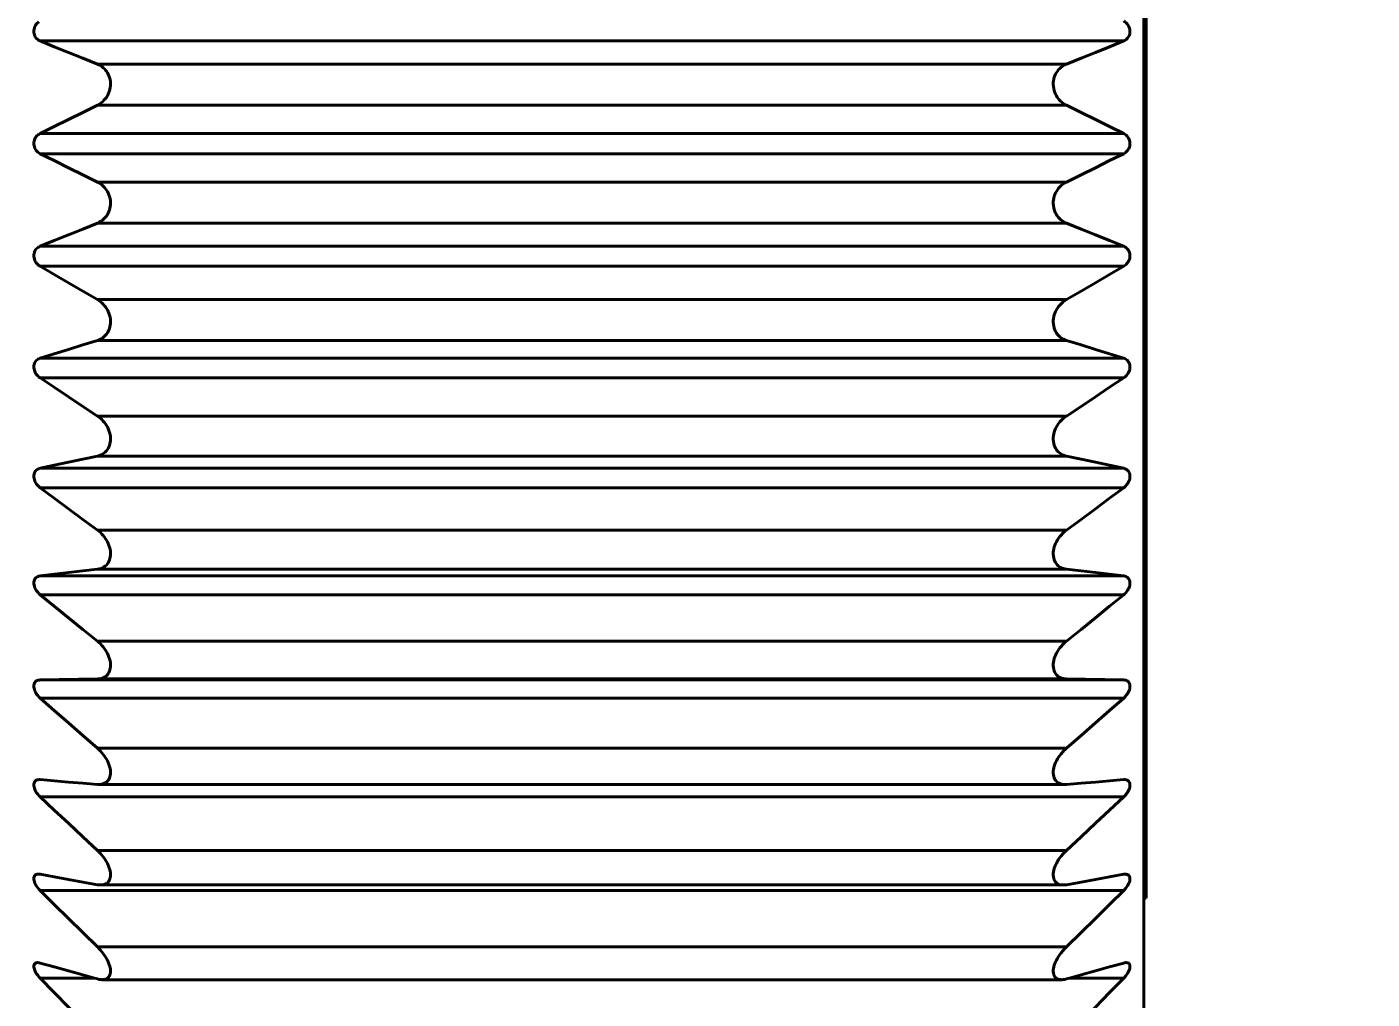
# Model space of a CAD drawing. Header units: millimetres. Extents: x 15 to 415, y 5 to 292.
# Drawn here: x 130.843 to 133.833, y 84.761 to 86.922 of the extents above; entities that cross this region are included whole.
import ezdxf

# ---------------------------------------------------------------- set-up
doc = ezdxf.new("R2010")
doc.units = ezdxf.units.MM
doc.layers.add('Annotations', color=7, linetype='Continuous')
doc.layers.add('Geometries', color=7, linetype='Continuous')
doc.styles.add('Shapr4', font='txt', dxfattribs={"height": 3.3495})
doc.dimstyles.new('ISO-25', dxfattribs={"dimtxt": 2.5, "dimasz": 2.5, "dimexe": 1.25, "dimexo": 0.625, "dimtad": 1, "dimtxsty": 'Standard', "dimcen": 2.5, "dimadec": 0, "dimazin": 0, "dimtfac": 1, "dimtmove": 0, "dimatfit": 3, "dimfxl": 1, "dimarcsym": 0})

# ---------------------------------------------------------------- blocks, each defined once
blk = doc.blocks.new('*D4')
at = {"layer": 'Annotations', "color": 0, "linetype": 'Continuous', "lineweight": 15}
for p, q in [((126.8836, 146.2799), (154.0833, 146.2799)), ((152.8333, 143.7799), (152.8333, 69.5821)), ((113.9652, 67.0821), (154.0833, 67.0821))]:
    blk.add_line(p, q, dxfattribs=at)
at = {"layer": 'Annotations', "color": 0}
for points in [[(153.2499, 143.7799), (152.4166, 143.7799), (152.8333, 146.2799)], [(152.4166, 69.5821), (153.2499, 69.5821), (152.8333, 67.0821)]]:
    blk.add_solid(points, dxfattribs=at)
at = {"layer": 'Defpoints', "color": 0}
for p in [(126.2586, 146.2799), (113.3402, 67.0821), (152.8333, 67.0821)]:
    blk.add_point(p, dxfattribs=at)
at = {"layer": 'Annotations', "color": 0, "lineweight": 15, "insert": (150.1395, 103.8507), "char_height": 3.3495, "attachment_point": 5, "rotation": 90, "style": 'Shapr4'}
blk.add_mtext('\\A1;158,4', dxfattribs=at)

msp = doc.modelspace()

# ---------------------------------------------------------------- linework, layer by layer
at = {"layer": 'Geometries', "linetype": 'Continuous', "lineweight": 40}
for p, q in [((133.3259, 85.6855), (133.3259, 87.6062)), ((133.3309, 87.6062), (133.3309, 85.6855)), ((130.872, 86.8912), (133.2811, 86.8912)), ((133.1538, 86.8397), (130.9993, 86.8397)), ((133.15, 86.838), (133.1538, 86.8397)), ((131.0031, 86.7505), (130.9993, 86.7484)), ((130.9993, 86.7484), (133.1538, 86.7484)), ((133.1538, 86.7484), (133.1537, 86.7485)), ((130.872, 86.6853), (133.2811, 86.6853)), ((133.2811, 86.6853), (133.2812, 86.6853)), ((130.872, 86.6406), (133.2811, 86.6406)), ((133.1538, 86.5775), (130.9993, 86.5775)), ((133.15, 86.5755), (133.1538, 86.5775)), ((131.0031, 86.488), (130.9993, 86.4862)), ((130.9993, 86.4862), (133.1538, 86.4862)), ((133.1538, 86.4862), (133.1537, 86.4863)), ((130.872, 86.4347), (133.2811, 86.4347)), ((133.2811, 86.4347), (133.2812, 86.4347)), ((130.872, 86.3902), (133.2811, 86.3902)), ((133.1538, 86.316), (130.9993, 86.316)), ((133.15, 86.3136), (133.1538, 86.316)), ((131.0031, 86.2269), (130.9993, 86.2255)), ((130.9993, 86.2255), (133.1538, 86.2255)), ((133.1538, 86.2255), (133.1537, 86.2255)), ((130.872, 86.1859), (133.2811, 86.1859)), ((133.2811, 86.1859), (133.2812, 86.1859)), ((130.872, 86.1419), (133.2811, 86.1419)), ((130.9993, 86.0573), (131.1049, 86.0573)), ((132.23, 86.0573), (131.1049, 86.0573)), ((133.1538, 86.0573), (132.23, 86.0573)), ((133.15, 86.0547), (133.1538, 86.0573)), ((131.0031, 85.9693), (130.9993, 85.9683)), ((130.9993, 85.9683), (133.1538, 85.9683)), ((133.1538, 85.9683), (133.1537, 85.9683)), ((130.872, 85.941), (133.2811, 85.941)), ((133.2811, 85.941), (133.2812, 85.941)), ((130.872, 85.8979), (133.2811, 85.8979)), ((133.1538, 85.8035), (130.9993, 85.8035)), ((133.15, 85.8006), (133.1538, 85.8035)), ((131.0031, 85.7173), (130.9993, 85.7166)), ((130.9993, 85.7166), (133.1538, 85.7166)), ((133.1538, 85.7166), (133.1537, 85.7166)), ((130.872, 85.7019), (133.2811, 85.7019)), ((133.2811, 85.7019), (133.2812, 85.7019)), ((133.3259, 85.6855), (133.3309, 85.6855)), ((133.3259, 85.4673), (133.3259, 85.6855)), ((133.3309, 85.6855), (133.3309, 85.4673)), ((130.872, 85.66), (133.2811, 85.66)), ((133.1538, 85.5566), (130.9993, 85.5566)), ((133.15, 85.5534), (133.1538, 85.5566)), ((130.872, 85.4705), (130.9993, 85.4726)), ((130.872, 85.4705), (133.2811, 85.4705)), ((131.0031, 85.4729), (130.9993, 85.4726)), ((130.9993, 85.4726), (133.1538, 85.4726)), ((133.1538, 85.4726), (133.1537, 85.4726)), ((133.1538, 85.4726), (133.2811, 85.4705)), ((133.2811, 85.4705), (133.2812, 85.4705)), ((133.2811, 85.4705), (133.2811, 85.4705)), ((133.3259, 85.4673), (133.3309, 85.4673)), ((133.3259, 84.9854), (133.3259, 85.4673)), ((133.3309, 85.4673), (133.3309, 84.9854)), ((130.872, 85.4302), (133.2811, 85.4302)), ((133.1538, 85.3186), (130.9993, 85.3186)), ((133.15, 85.3152), (133.1538, 85.3186)), ((130.8704, 85.2488), (130.872, 85.2488)), ((131.0027, 85.2381), (130.9993, 85.2382)), ((131.0027, 85.2381), (133.1504, 85.2381)), ((131.0031, 85.2381), (131.0027, 85.2381)), ((133.15, 85.2381), (133.1474, 85.2382)), ((133.1537, 85.2382), (133.1504, 85.2381)), ((133.1538, 85.2382), (133.1537, 85.2382)), ((133.2811, 85.2488), (133.2812, 85.2488)), ((133.2812, 85.2488), (133.2828, 85.2488)), ((133.2828, 85.2488), (133.2837, 85.2488)), ((130.872, 85.2104), (133.2811, 85.2104)), ((133.1538, 85.0915), (130.9993, 85.0915)), ((133.15, 85.0878), (133.1538, 85.0915)), ((130.8685, 85.0387), (130.8687, 85.0387)), ((130.8687, 85.0387), (130.8694, 85.0387)), ((133.2811, 85.0384), (133.2812, 85.0384)), ((133.2845, 85.0387), (133.2846, 85.0387)), ((133.2846, 85.0387), (133.2862, 85.0386)), ((130.872, 85.0022), (133.2811, 85.0022)), ((131.0031, 85.0147), (130.9993, 85.0152)), ((131.0065, 85.0146), (131.0043, 85.0146)), ((131.0068, 85.0146), (131.0065, 85.0146)), ((131.0065, 85.0146), (133.1466, 85.0146)), ((133.1466, 85.0146), (133.1463, 85.0146)), ((133.1538, 85.0152), (133.1537, 85.0152)), ((133.3259, 84.9854), (133.3309, 84.9854)), ((133.3259, 83.913), (133.3259, 84.9854)), ((133.1538, 84.877), (130.9993, 84.877)), ((133.15, 84.8731), (133.1538, 84.877)), ((130.8662, 84.8418), (130.8667, 84.8419)), ((130.8667, 84.8419), (130.8669, 84.8419)), ((133.2811, 84.841), (133.2812, 84.8411)), ((133.2862, 84.8419), (133.2864, 84.8419)), ((130.872, 84.8074), (130.9928, 84.8074)), ((130.9927, 84.8074), (130.9993, 84.8055)), ((131.0031, 84.8046), (130.9993, 84.8055)), ((131.0101, 84.8039), (131.0081, 84.804)), ((131.0104, 84.8039), (131.0101, 84.8039)), ((131.0101, 84.8039), (133.1431, 84.8039)), ((133.143, 84.8039), (133.1427, 84.8039)), ((133.1538, 84.8055), (133.1537, 84.8055)), ((133.1538, 84.8055), (133.1604, 84.8074)), ((133.1604, 84.8074), (133.2811, 84.8074))]:
    msp.add_line(p, q, dxfattribs=at)
at = {"layer": 'Geometries', "linetype": 'Continuous', "lineweight": 40, "flags": 128}
for points in [[(130.872, 86.8912), (130.8692, 86.8926), (130.8666, 86.8944), (130.8641, 86.8966), (130.8627, 86.8983), (130.8614, 86.9001), (130.8603, 86.9022), (130.8592, 86.905), (130.8585, 86.908), (130.8582, 86.9102), (130.8581, 86.9124), (130.8582, 86.9146), (130.8587, 86.9176), (130.8594, 86.9204), (130.8606, 86.9232), (130.862, 86.9259), (130.8636, 86.9283), (130.8655, 86.9305), (130.8675, 86.9325), (130.8694, 86.9341)], [(133.2812, 86.9357), (133.2839, 86.9339), (133.2866, 86.9316), (133.289, 86.929), (133.2904, 86.927), (133.2917, 86.925), (133.2928, 86.9227), (133.2939, 86.9197), (133.2947, 86.9165), (133.2949, 86.9143), (133.295, 86.9121), (133.2949, 86.9099), (133.2945, 86.907), (133.2937, 86.9043), (133.2925, 86.9017), (133.2912, 86.8993), (133.2895, 86.8972), (133.2876, 86.8953), (133.2856, 86.8937), (133.2837, 86.8925)], [(130.9993, 86.8397), (130.9668, 86.8528), (130.9348, 86.8657), (130.9032, 86.8785), (130.872, 86.8912)], [(133.2811, 86.8912), (133.2499, 86.8785), (133.2183, 86.8657), (133.1863, 86.8528), (133.1538, 86.8397)], [(133.2837, 86.8925), (133.2834, 86.8923), (133.2811, 86.8912)], [(130.9993, 86.8397), (131.0027, 86.8382), (131.006, 86.8363), (131.0092, 86.8342), (131.0123, 86.8318), (131.0153, 86.829), (131.0175, 86.8265), (131.0197, 86.8237), (131.0216, 86.8207), (131.0234, 86.8175), (131.0251, 86.8138), (131.0265, 86.8097), (131.0276, 86.8055), (131.0283, 86.801), (131.0286, 86.7965), (131.0285, 86.7919), (131.0281, 86.7879), (131.0273, 86.7839), (131.0263, 86.7801), (131.025, 86.7763), (131.0234, 86.7726), (131.0216, 86.7692), (131.0193, 86.7656), (131.0167, 86.7623), (131.014, 86.7592), (131.0112, 86.7565), (131.0074, 86.7533), (131.0034, 86.7507), (131.0031, 86.7505)], [(133.1537, 86.7485), (133.1504, 86.7502), (133.1471, 86.7524), (133.1439, 86.7548), (133.1408, 86.7575), (133.1379, 86.7605), (133.1356, 86.7633), (133.1335, 86.7662), (133.1315, 86.7694), (133.1297, 86.7727), (133.128, 86.7767), (133.1266, 86.7808), (133.1255, 86.7852), (133.1248, 86.7897), (133.1245, 86.7943), (133.1246, 86.7989), (133.125, 86.8028), (133.1258, 86.8067), (133.1268, 86.8105), (133.1281, 86.8142), (133.1297, 86.8176), (133.1316, 86.8209), (133.1339, 86.8243), (133.1364, 86.8274), (133.1391, 86.8302), (133.1419, 86.8327), (133.1457, 86.8355), (133.1497, 86.8378), (133.15, 86.838)], [(130.872, 86.6853), (130.9032, 86.7008), (130.9348, 86.7165), (130.9668, 86.7324), (130.9993, 86.7484)], [(133.1538, 86.7484), (133.1863, 86.7324), (133.2183, 86.7165), (133.2499, 86.7008), (133.2811, 86.6853)], [(130.872, 86.6406), (130.8692, 86.6422), (130.8666, 86.6443), (130.8641, 86.6467), (130.8627, 86.6485), (130.8614, 86.6505), (130.8603, 86.6526), (130.8592, 86.6556), (130.8585, 86.6587), (130.8582, 86.6609), (130.8581, 86.6631), (130.8582, 86.6653), (130.8587, 86.6683), (130.8594, 86.6711), (130.8606, 86.6738), (130.862, 86.6763), (130.8636, 86.6786), (130.8655, 86.6807), (130.8675, 86.6824), (130.8694, 86.6839)], [(130.8694, 86.6839), (130.8697, 86.684), (130.872, 86.6853)], [(133.2812, 86.6853), (133.2839, 86.6837), (133.2866, 86.6817), (133.289, 86.6792), (133.2904, 86.6774), (133.2917, 86.6754), (133.2928, 86.6733), (133.2939, 86.6704), (133.2947, 86.6672), (133.2949, 86.665), (133.295, 86.6628), (133.2949, 86.6606), (133.2945, 86.6577), (133.2937, 86.6549), (133.2925, 86.6521), (133.2912, 86.6496), (133.2895, 86.6473), (133.2876, 86.6453), (133.2856, 86.6435), (133.2837, 86.6421)], [(130.9993, 86.5775), (130.9668, 86.5936), (130.9348, 86.6094), (130.9032, 86.6251), (130.872, 86.6406)], [(133.2811, 86.6406), (133.2499, 86.6251), (133.2183, 86.6094), (133.1863, 86.5936), (133.1538, 86.5775)], [(133.2837, 86.6421), (133.2834, 86.6419), (133.2811, 86.6406)], [(130.9993, 86.5775), (131.0027, 86.5757), (131.006, 86.5736), (131.0092, 86.5711), (131.0123, 86.5684), (131.0153, 86.5654), (131.0175, 86.5627), (131.0197, 86.5597), (131.0216, 86.5566), (131.0234, 86.5532), (131.0251, 86.5492), (131.0265, 86.5451), (131.0276, 86.5407), (131.0283, 86.5362), (131.0286, 86.5316), (131.0285, 86.5271), (131.0281, 86.5231), (131.0273, 86.5192), (131.0263, 86.5154), (131.025, 86.5118), (131.0234, 86.5083), (131.0216, 86.505), (131.0193, 86.5016), (131.0167, 86.4985), (131.014, 86.4957), (131.0112, 86.4932), (131.0074, 86.4904), (131.0034, 86.4881), (131.0031, 86.488)], [(133.1537, 86.4863), (133.1504, 86.4878), (133.1471, 86.4896), (133.1439, 86.4917), (133.1408, 86.4942), (133.1379, 86.4969), (133.1356, 86.4994), (133.1335, 86.5022), (133.1315, 86.5052), (133.1297, 86.5084), (133.128, 86.5122), (133.1266, 86.5162), (133.1255, 86.5204), (133.1248, 86.5249), (133.1245, 86.5295), (133.1246, 86.534), (133.125, 86.5381), (133.1258, 86.542), (133.1268, 86.5459), (133.1281, 86.5497), (133.1297, 86.5533), (133.1316, 86.5567), (133.1339, 86.5603), (133.1364, 86.5637), (133.1391, 86.5667), (133.1419, 86.5695), (133.1457, 86.5726), (133.1497, 86.5753), (133.15, 86.5755)], [(130.872, 86.4347), (130.9032, 86.4474), (130.9348, 86.4602), (130.9668, 86.4731), (130.9993, 86.4862)], [(133.1538, 86.4862), (133.1863, 86.4731), (133.2183, 86.4602), (133.2499, 86.4474), (133.2811, 86.4347)], [(130.872, 86.3902), (130.8692, 86.392), (130.8666, 86.3943), (130.8641, 86.397), (130.8627, 86.3989), (130.8614, 86.401), (130.8603, 86.4032), (130.8592, 86.4062), (130.8585, 86.4094), (130.8582, 86.4116), (130.8581, 86.4138), (130.8582, 86.416), (130.8587, 86.4189), (130.8594, 86.4216), (130.8606, 86.4242), (130.862, 86.4266), (130.8636, 86.4288), (130.8655, 86.4307), (130.8675, 86.4322), (130.8694, 86.4335)], [(130.8694, 86.4335), (130.8697, 86.4336), (130.872, 86.4347)], [(133.2812, 86.4347), (133.2839, 86.4334), (133.2866, 86.4316), (133.289, 86.4293), (133.2904, 86.4277), (133.2917, 86.4258), (133.2928, 86.4238), (133.2939, 86.421), (133.2947, 86.4179), (133.2949, 86.4157), (133.295, 86.4135), (133.2949, 86.4113), (133.2945, 86.4084), (133.2937, 86.4055), (133.2925, 86.4027), (133.2912, 86.4001), (133.2895, 86.3976), (133.2876, 86.3954), (133.2856, 86.3935), (133.2837, 86.3919)], [(130.9993, 86.316), (130.9668, 86.3349), (130.9348, 86.3535), (130.9032, 86.3719), (130.872, 86.3902)], [(133.2811, 86.3902), (133.2499, 86.3719), (133.2183, 86.3535), (133.1863, 86.3349), (133.1538, 86.316)], [(133.2837, 86.3919), (133.2834, 86.3917), (133.2811, 86.3902)], [(130.9993, 86.316), (131.0027, 86.3139), (131.006, 86.3115), (131.0092, 86.3088), (131.0123, 86.3058), (131.0153, 86.3026), (131.0175, 86.2997), (131.0197, 86.2965), (131.0216, 86.2932), (131.0234, 86.2897), (131.0251, 86.2857), (131.0265, 86.2814), (131.0276, 86.277), (131.0283, 86.2725), (131.0286, 86.2679), (131.0285, 86.2633), (131.0281, 86.2594), (131.0273, 86.2556), (131.0263, 86.252), (131.025, 86.2485), (131.0234, 86.2452), (131.0216, 86.2421), (131.0193, 86.239), (131.0167, 86.2361), (131.014, 86.2336), (131.0112, 86.2313), (131.0074, 86.2289), (131.0034, 86.227), (131.0031, 86.2269)], [(133.1537, 86.2255), (133.1504, 86.2267), (133.1471, 86.2282), (133.1439, 86.23), (133.1408, 86.2322), (133.1379, 86.2346), (133.1356, 86.2369), (133.1335, 86.2395), (133.1315, 86.2423), (133.1297, 86.2453), (133.128, 86.2489), (133.1266, 86.2527), (133.1255, 86.2569), (133.1248, 86.2612), (133.1245, 86.2657), (133.1246, 86.2703), (133.125, 86.2743), (133.1258, 86.2783), (133.1268, 86.2822), (133.1281, 86.2861), (133.1297, 86.2898), (133.1316, 86.2934), (133.1339, 86.2972), (133.1364, 86.3007), (133.1391, 86.304), (133.1419, 86.307), (133.1457, 86.3104), (133.1497, 86.3134), (133.15, 86.3136)], [(130.872, 86.1859), (130.9032, 86.1957), (130.9348, 86.2055), (130.9668, 86.2154), (130.9993, 86.2255)], [(133.1538, 86.2255), (133.1863, 86.2154), (133.2183, 86.2055), (133.2499, 86.1957), (133.2811, 86.1859)], [(130.872, 86.1419), (130.8692, 86.144), (130.8666, 86.1465), (130.8641, 86.1494), (130.8627, 86.1514), (130.8614, 86.1536), (130.8603, 86.1559), (130.8592, 86.1589), (130.8585, 86.1622), (130.8582, 86.1644), (130.8581, 86.1666), (130.8582, 86.1687), (130.8587, 86.1715), (130.8594, 86.1741), (130.8606, 86.1766), (130.862, 86.1788), (130.8636, 86.1808), (130.8655, 86.1825), (130.8675, 86.1839), (130.8694, 86.185)], [(130.8694, 86.185), (130.8697, 86.1851), (130.872, 86.1859)], [(133.2812, 86.1859), (133.2839, 86.1849), (133.2866, 86.1833), (133.289, 86.1813), (133.2904, 86.1798), (133.2917, 86.1781), (133.2928, 86.1762), (133.2939, 86.1735), (133.2947, 86.1705), (133.2949, 86.1684), (133.295, 86.1663), (133.2949, 86.1641), (133.2945, 86.1611), (133.2937, 86.1582), (133.2925, 86.1553), (133.2912, 86.1526), (133.2895, 86.15), (133.2876, 86.1477), (133.2856, 86.1456), (133.2837, 86.1439)], [(130.9993, 86.0573), (130.9668, 86.0788), (130.9348, 86.1001), (130.9032, 86.1211), (130.872, 86.1419)], [(133.2811, 86.1419), (133.2499, 86.1211), (133.2183, 86.1001), (133.1863, 86.0788), (133.1538, 86.0573)], [(133.2837, 86.1439), (133.2834, 86.1436), (133.2811, 86.1419)], [(130.9993, 86.0573), (131.0027, 86.0549), (131.006, 86.0523), (131.0092, 86.0493), (131.0123, 86.0461), (131.0153, 86.0426), (131.0175, 86.0396), (131.0197, 86.0363), (131.0216, 86.0329), (131.0234, 86.0292), (131.0251, 86.0251), (131.0265, 86.0208), (131.0276, 86.0163), (131.0283, 86.0118), (131.0286, 86.0073), (131.0285, 86.0028), (131.0281, 85.999), (131.0273, 85.9954), (131.0263, 85.9919), (131.025, 85.9885), (131.0234, 85.9854), (131.0216, 85.9826), (131.0193, 85.9797), (131.0167, 85.9771), (131.014, 85.9749), (131.0112, 85.9729), (131.0074, 85.9709), (131.0034, 85.9694), (131.0031, 85.9693)], [(133.1537, 85.9683), (133.1504, 85.9691), (133.1471, 85.9703), (133.1439, 85.9718), (133.1408, 85.9736), (133.1379, 85.9758), (133.1356, 85.9779), (133.1335, 85.9802), (133.1315, 85.9827), (133.1297, 85.9855), (133.128, 85.9889), (133.1266, 85.9926), (133.1255, 85.9965), (133.1248, 86.0007), (133.1245, 86.0051), (133.1246, 86.0096), (133.125, 86.0136), (133.1258, 86.0176), (133.1268, 86.0216), (133.1281, 86.0255), (133.1297, 86.0294), (133.1316, 86.033), (133.1339, 86.037), (133.1364, 86.0407), (133.1391, 86.0442), (133.1419, 86.0474), (133.1457, 86.0511), (133.1497, 86.0544), (133.15, 86.0547)], [(130.872, 85.941), (130.9032, 85.9477), (130.9348, 85.9545), (130.9668, 85.9613), (130.9993, 85.9683)], [(133.1538, 85.9683), (133.1863, 85.9613), (133.2183, 85.9545), (133.2499, 85.9477), (133.2811, 85.941)], [(130.872, 85.8979), (130.8692, 85.9002), (130.8666, 85.9029), (130.8641, 85.9059), (130.8627, 85.908), (130.8614, 85.9102), (130.8603, 85.9126), (130.8592, 85.9157), (130.8585, 85.9189), (130.8582, 85.9211), (130.8581, 85.9233), (130.8582, 85.9254), (130.8587, 85.9281), (130.8594, 85.9306), (130.8606, 85.9329), (130.862, 85.935), (130.8636, 85.9368), (130.8655, 85.9382), (130.8675, 85.9394), (130.8694, 85.9403)], [(130.8694, 85.9403), (130.8697, 85.9404), (130.872, 85.941)], [(133.2812, 85.941), (133.2839, 85.9402), (133.2866, 85.9389), (133.289, 85.9372), (133.2904, 85.9358), (133.2917, 85.9343), (133.2928, 85.9325), (133.2939, 85.93), (133.2947, 85.9271), (133.2949, 85.9251), (133.295, 85.923), (133.2949, 85.9208), (133.2945, 85.9179), (133.2937, 85.915), (133.2925, 85.9121), (133.2912, 85.9093), (133.2895, 85.9066), (133.2876, 85.9041), (133.2856, 85.9019), (133.2837, 85.9)], [(130.9993, 85.8035), (130.9668, 85.8275), (130.9348, 85.8512), (130.9032, 85.8747), (130.872, 85.8979)], [(133.2811, 85.8979), (133.2499, 85.8747), (133.2183, 85.8512), (133.1863, 85.8275), (133.1538, 85.8035)], [(133.2837, 85.9), (133.2834, 85.8998), (133.2811, 85.8979)], [(130.9993, 85.8035), (131.0027, 85.8009), (131.006, 85.798), (131.0092, 85.7948), (131.0123, 85.7914), (131.0153, 85.7877), (131.0175, 85.7845), (131.0197, 85.7811), (131.0216, 85.7776), (131.0234, 85.7739), (131.0251, 85.7697), (131.0265, 85.7653), (131.0276, 85.7609), (131.0283, 85.7564), (131.0286, 85.752), (131.0285, 85.7476), (131.0281, 85.744), (131.0273, 85.7404), (131.0263, 85.7372), (131.025, 85.734), (131.0234, 85.7311), (131.0216, 85.7286), (131.0193, 85.7259), (131.0167, 85.7236), (131.014, 85.7217), (131.0112, 85.7201), (131.0074, 85.7185), (131.0034, 85.7173), (131.0031, 85.7173)], [(133.1537, 85.7166), (133.1504, 85.7172), (133.1471, 85.718), (133.1439, 85.7192), (133.1408, 85.7207), (133.1379, 85.7225), (133.1356, 85.7243), (133.1335, 85.7263), (133.1315, 85.7287), (133.1297, 85.7312), (133.128, 85.7344), (133.1266, 85.7378), (133.1255, 85.7416), (133.1248, 85.7456), (133.1245, 85.7499), (133.1246, 85.7543), (133.125, 85.7582), (133.1258, 85.7622), (133.1268, 85.7661), (133.1281, 85.7701), (133.1297, 85.774), (133.1316, 85.7777), (133.1339, 85.7818), (133.1364, 85.7857), (133.1391, 85.7893), (133.1419, 85.7927), (133.1457, 85.7967), (133.1497, 85.8003), (133.15, 85.8006)], [(130.872, 85.7019), (130.9032, 85.7055), (130.9348, 85.7092), (130.9668, 85.7129), (130.9993, 85.7166)], [(133.1538, 85.7166), (133.1863, 85.7129), (133.2183, 85.7092), (133.2499, 85.7055), (133.2811, 85.7019)], [(130.872, 85.66), (130.8692, 85.6625), (130.8666, 85.6654), (130.8641, 85.6685), (130.8627, 85.6707), (130.8614, 85.673), (130.8603, 85.6754), (130.8592, 85.6785), (130.8585, 85.6817), (130.8582, 85.6839), (130.8581, 85.686), (130.8582, 85.688), (130.8587, 85.6906), (130.8594, 85.6929), (130.8606, 85.6951), (130.862, 85.6969), (130.8636, 85.6985), (130.8655, 85.6998), (130.8675, 85.7008), (130.8694, 85.7014)], [(130.8694, 85.7014), (130.8697, 85.7015), (130.872, 85.7019)], [(133.2812, 85.7019), (133.2839, 85.7014), (133.2866, 85.7004), (133.289, 85.6989), (133.2904, 85.6977), (133.2917, 85.6963), (133.2928, 85.6947), (133.2939, 85.6924), (133.2947, 85.6897), (133.2949, 85.6877), (133.295, 85.6857), (133.2949, 85.6836), (133.2945, 85.6807), (133.2937, 85.6778), (133.2925, 85.6748), (133.2912, 85.672), (133.2895, 85.6692), (133.2876, 85.6667), (133.2856, 85.6643), (133.2837, 85.6623)], [(130.9993, 85.5566), (130.9668, 85.5829), (130.9348, 85.6089), (130.9032, 85.6346), (130.872, 85.66)], [(133.2811, 85.66), (133.2499, 85.6346), (133.2183, 85.6089), (133.1863, 85.5829), (133.1538, 85.5566)], [(133.2837, 85.6623), (133.2834, 85.6621), (133.2811, 85.66)], [(130.9993, 85.5566), (131.0027, 85.5538), (131.006, 85.5506), (131.0092, 85.5473), (131.0123, 85.5437), (131.0153, 85.5398), (131.0175, 85.5365), (131.0197, 85.533), (131.0216, 85.5294), (131.0234, 85.5257), (131.0251, 85.5214), (131.0265, 85.5171), (131.0276, 85.5127), (131.0283, 85.5083), (131.0286, 85.504), (131.0285, 85.4998), (131.0281, 85.4963), (131.0273, 85.493), (131.0263, 85.4899), (131.025, 85.487), (131.0234, 85.4844), (131.0216, 85.482), (131.0193, 85.4797), (131.0167, 85.4777), (131.014, 85.4761), (131.0112, 85.4748), (131.0074, 85.4736), (131.0034, 85.4729), (131.0031, 85.4729)], [(133.1537, 85.4726), (133.1504, 85.4728), (133.1471, 85.4733), (133.1439, 85.4741), (133.1408, 85.4753), (133.1379, 85.4768), (133.1356, 85.4783), (133.1335, 85.4801), (133.1315, 85.4821), (133.1297, 85.4844), (133.128, 85.4873), (133.1266, 85.4905), (133.1255, 85.494), (133.1248, 85.4979), (133.1245, 85.502), (133.1246, 85.5062), (133.125, 85.5101), (133.1258, 85.514), (133.1268, 85.5179), (133.1281, 85.5219), (133.1297, 85.5258), (133.1316, 85.5296), (133.1339, 85.5337), (133.1364, 85.5377), (133.1391, 85.5415), (133.1419, 85.545), (133.1457, 85.5492), (133.1497, 85.5531), (133.15, 85.5534)], [(130.872, 85.4302), (130.8692, 85.4329), (130.8666, 85.4359), (130.8641, 85.4391), (130.8627, 85.4414), (130.8614, 85.4437), (130.8603, 85.4461), (130.8592, 85.4492), (130.8585, 85.4524), (130.8582, 85.4545), (130.8581, 85.4565), (130.8582, 85.4585), (130.8587, 85.4609), (130.8594, 85.4631), (130.8606, 85.4651), (130.862, 85.4667), (130.8636, 85.4681), (130.8655, 85.4691), (130.8675, 85.4699), (130.8694, 85.4703)], [(130.8694, 85.4703), (130.8697, 85.4703), (130.872, 85.4705)], [(133.2812, 85.4705), (133.2839, 85.4703), (133.2866, 85.4696), (133.289, 85.4684), (133.2904, 85.4674), (133.2917, 85.4662), (133.2928, 85.4647), (133.2939, 85.4626), (133.2947, 85.4601), (133.2949, 85.4582), (133.295, 85.4562), (133.2949, 85.4542), (133.2945, 85.4514), (133.2937, 85.4485), (133.2925, 85.4456), (133.2912, 85.4427), (133.2895, 85.4399), (133.2876, 85.4372), (133.2856, 85.4348), (133.2837, 85.4327)], [(130.9993, 85.3186), (130.9668, 85.347), (130.9348, 85.3751), (130.9032, 85.4028), (130.872, 85.4302)], [(133.2811, 85.4302), (133.2499, 85.4028), (133.2183, 85.3751), (133.1863, 85.347), (133.1538, 85.3186)], [(133.2837, 85.4327), (133.2834, 85.4324), (133.2811, 85.4302)], [(130.9993, 85.3186), (131.0027, 85.3156), (131.006, 85.3122), (131.0092, 85.3087), (131.0123, 85.3049), (131.0153, 85.301), (131.0175, 85.2976), (131.0197, 85.294), (131.0216, 85.2904), (131.0234, 85.2866), (131.0251, 85.2824), (131.0265, 85.2781), (131.0276, 85.2738), (131.0283, 85.2695), (131.0286, 85.2653), (131.0285, 85.2613), (131.0281, 85.258), (131.0273, 85.2549), (131.0263, 85.2521), (131.025, 85.2494), (131.0234, 85.2471), (131.0216, 85.245), (131.0193, 85.243), (131.0167, 85.2414), (131.014, 85.2401), (131.0112, 85.2391), (131.0074, 85.2384), (131.0052, 85.2381)], [(133.1474, 85.2382), (133.1471, 85.2382), (133.1439, 85.2387), (133.1408, 85.2395), (133.1379, 85.2406), (133.1356, 85.2418), (133.1335, 85.2433), (133.1315, 85.2451), (133.1297, 85.2471), (133.128, 85.2497), (133.1266, 85.2526), (133.1255, 85.2559), (133.1248, 85.2595), (133.1245, 85.2634), (133.1246, 85.2675), (133.125, 85.2712), (133.1258, 85.2751), (133.1268, 85.2789), (133.1281, 85.2828), (133.1297, 85.2867), (133.1316, 85.2905), (133.1339, 85.2947), (133.1364, 85.2988), (133.1391, 85.3027), (133.1419, 85.3064), (133.1457, 85.3108), (133.1497, 85.3149), (133.15, 85.3152)], [(130.872, 85.2104), (130.8692, 85.2132), (130.8666, 85.2163), (130.8641, 85.2196), (130.8627, 85.2219), (130.8614, 85.2242), (130.8603, 85.2266), (130.8592, 85.2297), (130.8585, 85.2328), (130.8582, 85.2348), (130.8581, 85.2368), (130.8582, 85.2386), (130.8587, 85.2409), (130.8594, 85.2429), (130.8606, 85.2447), (130.862, 85.2461), (130.8636, 85.2473), (130.8655, 85.2481), (130.8675, 85.2486), (130.8694, 85.2488)], [(130.8694, 85.2488), (130.8697, 85.2488), (130.8704, 85.2488)], [(130.872, 85.2488), (130.9032, 85.2462), (130.9348, 85.2435), (130.9668, 85.2409), (130.9993, 85.2382)], [(131.0052, 85.2381), (131.0034, 85.2381), (131.0031, 85.2381)], [(133.1504, 85.2381), (133.1504, 85.2381), (133.15, 85.2381)], [(133.1538, 85.2382), (133.1863, 85.2409), (133.2183, 85.2435), (133.2499, 85.2462), (133.2811, 85.2488)], [(133.2837, 85.2488), (133.2839, 85.2488), (133.2866, 85.2484), (133.289, 85.2475), (133.2904, 85.2467), (133.2917, 85.2456), (133.2928, 85.2444), (133.2939, 85.2424), (133.2947, 85.2401), (133.2949, 85.2384), (133.295, 85.2365), (133.2949, 85.2345), (133.2945, 85.2318), (133.2937, 85.229), (133.2925, 85.2261), (133.2912, 85.2232), (133.2895, 85.2204), (133.2876, 85.2177), (133.2856, 85.2151), (133.2837, 85.2129)], [(130.9993, 85.0915), (130.9668, 85.1217), (130.9348, 85.1516), (130.9032, 85.1811), (130.872, 85.2104)], [(133.2811, 85.2104), (133.2499, 85.1811), (133.2183, 85.1516), (133.1863, 85.1217), (133.1538, 85.0915)], [(133.2837, 85.2129), (133.2834, 85.2127), (133.2811, 85.2104)], [(130.9993, 85.0915), (131.0027, 85.0882), (131.006, 85.0847), (131.0092, 85.081), (131.0123, 85.0772), (131.0153, 85.0731), (131.0175, 85.0697), (131.0197, 85.0661), (131.0216, 85.0624), (131.0234, 85.0586), (131.0251, 85.0545), (131.0265, 85.0503), (131.0276, 85.0461), (131.0283, 85.0419), (131.0286, 85.0379), (131.0285, 85.0342), (131.0281, 85.0311), (131.0273, 85.0282), (131.0263, 85.0256), (131.025, 85.0232), (131.0234, 85.0212), (131.0216, 85.0194), (131.0193, 85.0178), (131.0167, 85.0165), (131.014, 85.0155), (131.0112, 85.0149), (131.0074, 85.0146), (131.0068, 85.0146)], [(133.1463, 85.0146), (133.1439, 85.0147), (133.1408, 85.0151), (133.1379, 85.0159), (133.1356, 85.0168), (133.1335, 85.018), (133.1315, 85.0195), (133.1297, 85.0212), (133.128, 85.0235), (133.1266, 85.0261), (133.1255, 85.0291), (133.1248, 85.0325), (133.1245, 85.0361), (133.1246, 85.04), (133.125, 85.0436), (133.1258, 85.0473), (133.1268, 85.051), (133.1281, 85.0549), (133.1297, 85.0588), (133.1316, 85.0626), (133.1339, 85.0668), (133.1364, 85.0709), (133.1391, 85.0748), (133.1419, 85.0786), (133.1457, 85.0832), (133.1497, 85.0875), (133.15, 85.0878)], [(130.872, 85.0022), (130.8692, 85.0051), (130.8666, 85.0083), (130.8641, 85.0117), (130.8627, 85.014), (130.8614, 85.0163), (130.8603, 85.0187), (130.8592, 85.0218), (130.8585, 85.0247), (130.8582, 85.0267), (130.8581, 85.0285), (130.8582, 85.0303), (130.8587, 85.0323), (130.8594, 85.0341), (130.8606, 85.0357), (130.862, 85.0369), (130.8636, 85.0378), (130.8655, 85.0384), (130.8669, 85.0386)], [(130.8669, 85.0386), (130.8675, 85.0387), (130.8685, 85.0387)], [(130.8694, 85.0387), (130.8697, 85.0387), (130.872, 85.0384)], [(130.872, 85.0384), (130.9032, 85.0327), (130.9348, 85.0269), (130.9668, 85.0211), (130.9993, 85.0152)], [(133.1538, 85.0152), (133.1863, 85.0211), (133.2183, 85.0269), (133.2499, 85.0327), (133.2811, 85.0384)], [(133.2812, 85.0384), (133.2839, 85.0387), (133.2845, 85.0387)], [(133.2862, 85.0386), (133.2866, 85.0386), (133.289, 85.038), (133.2904, 85.0374), (133.2917, 85.0365), (133.2928, 85.0354), (133.2939, 85.0337), (133.2947, 85.0316), (133.2949, 85.03), (133.295, 85.0283), (133.2949, 85.0264), (133.2945, 85.0238), (133.2937, 85.0211), (133.2925, 85.0182), (133.2912, 85.0154), (133.2895, 85.0125), (133.2876, 85.0098), (133.2856, 85.0072), (133.2837, 85.0049)], [(130.9993, 84.877), (130.9668, 84.9088), (130.9348, 84.9403), (130.9032, 84.9714), (130.872, 85.0022)], [(131.0043, 85.0146), (131.0034, 85.0147), (131.0031, 85.0147)], [(133.1488, 85.0146), (133.1471, 85.0146), (133.1466, 85.0146)], [(133.1537, 85.0152), (133.1504, 85.0148), (133.1488, 85.0146)], [(133.2811, 85.0022), (133.2499, 84.9714), (133.2183, 84.9403), (133.1863, 84.9088), (133.1538, 84.877)], [(133.2837, 85.0049), (133.2834, 85.0046), (133.2811, 85.0022)], [(130.9993, 84.877), (131.0027, 84.8735), (131.006, 84.8699), (131.0092, 84.8661), (131.0123, 84.8621), (131.0153, 84.858), (131.0175, 84.8545), (131.0197, 84.851), (131.0216, 84.8473), (131.0234, 84.8436), (131.0251, 84.8395), (131.0265, 84.8354), (131.0276, 84.8314), (131.0283, 84.8274), (131.0286, 84.8236), (131.0285, 84.8201), (131.0281, 84.8172), (131.0273, 84.8146), (131.0263, 84.8123), (131.025, 84.8103), (131.0234, 84.8085), (131.0216, 84.807), (131.0193, 84.8057), (131.0167, 84.8048), (131.014, 84.8042), (131.0112, 84.804), (131.0104, 84.8039)], [(133.1427, 84.8039), (133.1408, 84.804), (133.1379, 84.8044), (133.1356, 84.8051), (133.1335, 84.8059), (133.1315, 84.8071), (133.1297, 84.8085), (133.128, 84.8105), (133.1266, 84.8128), (133.1255, 84.8155), (133.1248, 84.8185), (133.1245, 84.8219), (133.1246, 84.8256), (133.125, 84.829), (133.1258, 84.8325), (133.1268, 84.8361), (133.1281, 84.8399), (133.1297, 84.8437), (133.1316, 84.8475), (133.1339, 84.8517), (133.1364, 84.8558), (133.1391, 84.8598), (133.1419, 84.8636), (133.1457, 84.8683), (133.1497, 84.8728), (133.15, 84.8731)], [(130.872, 84.8074), (130.8692, 84.8104), (130.8666, 84.8137), (130.8641, 84.8171), (130.8627, 84.8194), (130.8614, 84.8217), (130.8603, 84.8241), (130.8592, 84.827), (130.8585, 84.8299), (130.8582, 84.8317), (130.8581, 84.8334), (130.8582, 84.835), (130.8587, 84.8369), (130.8594, 84.8385), (130.8606, 84.8398), (130.862, 84.8408), (130.8636, 84.8415), (130.8655, 84.8418), (130.8662, 84.8418)], [(130.8669, 84.8419), (130.8675, 84.8418), (130.8694, 84.8416)], [(130.8694, 84.8416), (130.8697, 84.8416), (130.872, 84.841)], [(130.872, 84.841), (130.9032, 84.8323), (130.9348, 84.8235), (130.9668, 84.8146), (130.9927, 84.8074)], [(133.1604, 84.8074), (133.1863, 84.8146), (133.2183, 84.8235), (133.2499, 84.8323), (133.2811, 84.841)], [(133.2812, 84.8411), (133.2839, 84.8417), (133.2862, 84.8419)], [(133.287, 84.8418), (133.289, 84.8416), (133.2904, 84.8412), (133.2917, 84.8405), (133.2928, 84.8396), (133.2939, 84.8381), (133.2947, 84.8363), (133.2949, 84.8348), (133.295, 84.8332), (133.2949, 84.8314), (133.2945, 84.8289), (133.2937, 84.8263), (133.2925, 84.8235), (133.2912, 84.8207), (133.2895, 84.8179), (133.2876, 84.8151), (133.2856, 84.8125), (133.2837, 84.8102)], [(133.2864, 84.8419), (133.2866, 84.8419), (133.287, 84.8418)], [(130.9993, 84.6768), (130.9668, 84.71), (130.9348, 84.7428), (130.9032, 84.7753), (130.872, 84.8074)], [(131.0081, 84.804), (131.0074, 84.804), (131.0034, 84.8046), (131.0031, 84.8046)], [(133.145, 84.804), (133.1439, 84.8039), (133.143, 84.8039)], [(133.1537, 84.8055), (133.1504, 84.8047), (133.1471, 84.8042), (133.145, 84.804)], [(133.2811, 84.8074), (133.2499, 84.7753), (133.2183, 84.7428), (133.1863, 84.71), (133.1538, 84.6768)], [(133.2837, 84.8102), (133.2834, 84.8099), (133.2811, 84.8074)]]:
    msp.add_lwpolyline(points, dxfattribs=at)

# ---------------------------------------------------------------- dimensions: what is measured, and where the dimension line sits
at = {"layer": 'Annotations', "linetype": 'Continuous', "lineweight": 15}
dim = msp.add_linear_dim(base=(152.8333, 67.0821), p1=(126.2586, 146.2799), p2=(113.3402, 67.0821), angle=270, dimstyle='ISO-25', override={"dimscale": 1, "dimgap": 0.7, "dimdec": 2, "dimlfac": 2, "dimrnd": 0.01, "dimzin": 8, "dimdsep": 44, "dimtxsty": 'Shapr4', "dimse1": 0, "dimse2": 0, "dimadec": 2, "dimtol": 0, "dimlim": 0, "dimtp": 0, "dimtm": 0, "dimtfac": 0.6, "dimtdec": 8, "dimfrac": 2, "dimtolj": 1, "dimlwd": 15, "dimlwe": 15}, dxfattribs=at)
dim.commit()
dim.dimension.update_dxf_attribs({"geometry": '*D4', "text_midpoint": (152.8333, 103.8507), "dimtype": 160})

doc.saveas('drawing.dxf')
